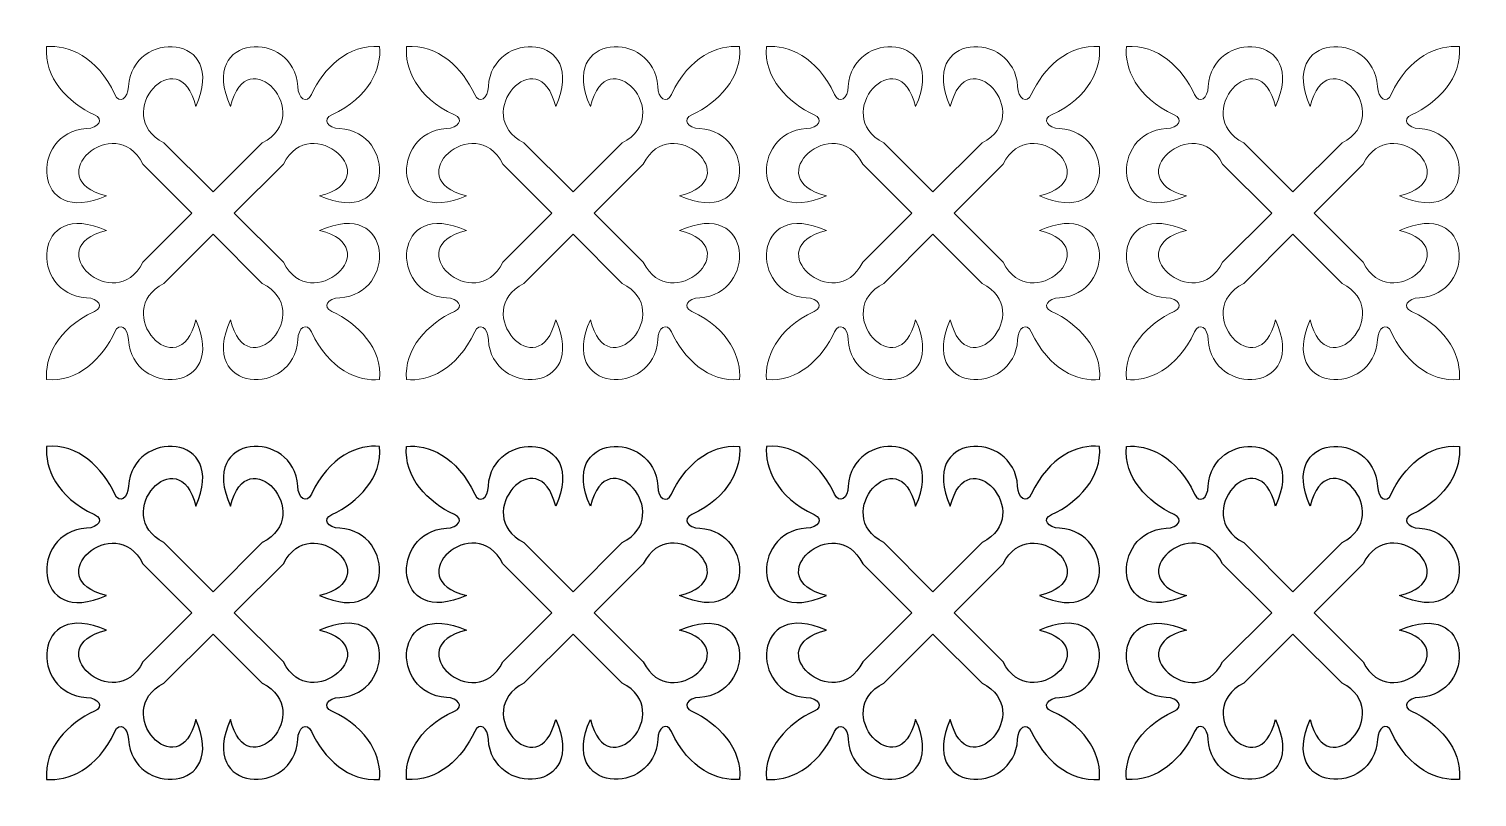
# Model space of a CAD drawing. Header units: centimetres. Extents: x -41.7 to 41.7, y -22.1 to 22.1.
import ezdxf

# ---------------------------------------------------------------- set-up
doc = ezdxf.new("R2010")
doc.units = ezdxf.units.CM
doc.header["$MEASUREMENT"] = 0
doc.layers.add('layer 1', color=7, linetype='Continuous')

msp = doc.modelspace()

# ---------------------------------------------------------------- linework, layer by layer
at = {"layer": 'layer 1', "color": 242, "lineweight": 9}
for points in [[(-29.85417, 11.50002), (-29.85417, 11.50002), (-27.02673, 14.32744), (-27.02673, 14.32744), (-27.02673, 14.32744), (-25.43104, 17.47958), (-20.97193, 13.46371), (-24.9398, 12.49839), (-24.9398, 12.49839), (-20.65451, 10.57517), (-20.47275, 16.16309), (-23.78297, 16.37421), (-23.78297, 16.37421), (-24.48409, 16.38012), (-24.81155, 16.90123), (-24.24005, 17.16021), (-24.24005, 17.16021), (-22.0504, 18.1611), (-21.37471, 19.87691), (-21.48987, 21.08126), (-21.48987, 21.08126), (-23.27864, 21.25217), (-24.72289, 19.8363), (-25.41092, 18.33108), (-25.41092, 18.33108), (-25.6699, 17.75958), (-26.19101, 18.08704), (-26.19692, 18.78816), (-26.19692, 18.78816), (-26.40804, 22.09837), (-31.99596, 21.91662), (-30.07274, 17.63133), (-30.07274, 17.63133), (-29.10742, 21.5992), (-25.09155, 17.14009), (-28.24369, 15.5444), (-28.24369, 15.5444), (-28.24369, 15.5444), (-31.07112, 12.71699), (-31.07112, 12.71699), (-31.07112, 12.71699), (-31.07112, 12.71699), (-33.89852, 15.54443), (-33.89852, 15.54443), (-33.89852, 15.54443), (-37.05066, 17.14012), (-33.03479, 21.59923), (-32.06947, 17.63136), (-32.06947, 17.63136), (-30.14625, 21.91665), (-35.73417, 22.09841), (-35.94529, 18.78819), (-35.94529, 18.78819), (-35.9512, 18.08707), (-36.47231, 17.75961), (-36.73129, 18.33111), (-36.73129, 18.33111), (-37.73217, 20.52076), (-39.44799, 21.19645), (-40.65234, 21.08129), (-40.65234, 21.08129), (-40.82325, 19.29251), (-39.40738, 17.84827), (-37.90216, 17.16024), (-37.90216, 17.16024), (-37.33066, 16.90126), (-37.65812, 16.38015), (-38.35924, 16.37424), (-38.35924, 16.37424), (-41.66945, 16.16312), (-41.4877, 10.5752), (-37.20241, 12.49842), (-37.20241, 12.49842), (-41.17028, 13.46374), (-36.71117, 17.47961), (-35.11548, 14.32747), (-35.11548, 14.32747), (-35.11548, 14.32747), (-32.28809, 11.50005), (-32.28809, 11.50005), (-32.28809, 11.50005), (-32.28809, 11.50005), (-35.1155, 8.67264), (-35.1155, 8.67264), (-35.1155, 8.67264), (-36.71119, 5.52049), (-41.1703, 9.53637), (-37.20243, 10.50169), (-37.20243, 10.50169), (-41.48772, 12.4249), (-41.66948, 6.83699), (-38.35926, 6.62587), (-38.35926, 6.62587), (-37.65813, 6.61996), (-37.33068, 6.09884), (-37.90218, 5.83987), (-37.90218, 5.83987), (-40.09183, 4.83899), (-40.76752, 3.12317), (-40.65236, 1.91882), (-40.65236, 1.91882), (-38.86358, 1.74791), (-37.41934, 3.16378), (-36.73131, 4.669), (-36.73131, 4.669), (-36.47233, 5.24049), (-35.95121, 4.91304), (-35.94531, 4.21192), (-35.94531, 4.21192), (-35.73419, 0.90171), (-30.14627, 1.08346), (-32.06949, 5.36875), (-32.06949, 5.36875), (-33.03481, 1.40088), (-37.05068, 5.85998), (-33.89854, 7.45568), (-33.89854, 7.45568), (-33.89854, 7.45568), (-31.07113, 10.28306), (-31.07113, 10.28306), (-31.07113, 10.28306), (-31.07113, 10.28306), (-28.24372, 7.45566), (-28.24372, 7.45566), (-28.24372, 7.45566), (-25.09158, 5.85997), (-29.10745, 1.40086), (-30.07277, 5.36873), (-30.07277, 5.36873), (-31.99599, 1.08344), (-26.40807, 0.90168), (-26.19695, 4.2119), (-26.19695, 4.2119), (-26.19104, 4.91302), (-25.66993, 5.24048), (-25.41095, 4.66898), (-25.41095, 4.66898), (-24.41007, 2.47933), (-22.69425, 1.80364), (-21.4899, 1.9188), (-21.4899, 1.9188), (-21.31899, 3.70758), (-22.73486, 5.15182), (-24.24008, 5.83985), (-24.24008, 5.83985), (-24.81158, 6.09883), (-24.48412, 6.61994), (-23.783, 6.62585), (-23.783, 6.62585), (-20.47279, 6.83697), (-20.65454, 12.42489), (-24.93983, 10.50167), (-24.93983, 10.50167), (-20.97196, 9.53635), (-25.43107, 5.52048), (-27.02676, 8.67262), (-27.02676, 8.67262), (-27.02676, 8.67262), (-29.85417, 11.50002), (-29.85417, 11.50002)], [(-11.57399, 11.50002), (-11.57399, 11.50002), (-14.40143, 14.32744), (-14.40143, 14.32744), (-14.40143, 14.32744), (-15.99712, 17.47958), (-20.45623, 13.46371), (-16.48836, 12.49839), (-16.48836, 12.49839), (-20.77365, 10.57517), (-20.95541, 16.16309), (-17.64519, 16.37421), (-17.64519, 16.37421), (-16.94407, 16.38012), (-16.61661, 16.90123), (-17.18811, 17.16021), (-17.18811, 17.16021), (-19.37776, 18.1611), (-20.05345, 19.87691), (-19.93829, 21.08126), (-19.93829, 21.08126), (-18.14952, 21.25217), (-16.70527, 19.8363), (-16.01724, 18.33108), (-16.01724, 18.33108), (-15.75826, 17.75958), (-15.23715, 18.08704), (-15.23124, 18.78816), (-15.23124, 18.78816), (-15.02012, 22.09837), (-9.4322, 21.91662), (-11.35542, 17.63133), (-11.35542, 17.63133), (-12.32074, 21.5992), (-16.33661, 17.14009), (-13.18447, 15.5444), (-13.18447, 15.5444), (-13.18447, 15.5444), (-10.35704, 12.71699), (-10.35704, 12.71699), (-10.35704, 12.71699), (-10.35704, 12.71699), (-7.52964, 15.54443), (-7.52964, 15.54443), (-7.52964, 15.54443), (-4.3775, 17.14012), (-8.39337, 21.59923), (-9.35869, 17.63136), (-9.35869, 17.63136), (-11.28191, 21.91665), (-5.69399, 22.09841), (-5.48287, 18.78819), (-5.48287, 18.78819), (-5.47696, 18.08707), (-4.95585, 17.75961), (-4.69687, 18.33111), (-4.69687, 18.33111), (-3.69599, 20.52076), (-1.98017, 21.19645), (-0.77582, 21.08129), (-0.77582, 21.08129), (-0.60491, 19.29251), (-2.02078, 17.84827), (-3.526, 17.16024), (-3.526, 17.16024), (-4.0975, 16.90126), (-3.77004, 16.38015), (-3.06892, 16.37424), (-3.06892, 16.37424), (0.24129, 16.16312), (0.05954, 10.5752), (-4.22575, 12.49842), (-4.22575, 12.49842), (-0.25788, 13.46374), (-4.71699, 17.47961), (-6.31268, 14.32747), (-6.31268, 14.32747), (-6.31268, 14.32747), (-9.14007, 11.50005), (-9.14007, 11.50005), (-9.14007, 11.50005), (-9.14007, 11.50005), (-6.31266, 8.67264), (-6.31266, 8.67264), (-6.31266, 8.67264), (-4.71697, 5.52049), (-0.25786, 9.53637), (-4.22573, 10.50169), (-4.22573, 10.50169), (0.05956, 12.4249), (0.24132, 6.83699), (-3.0689, 6.62587), (-3.0689, 6.62587), (-3.77003, 6.61996), (-4.09748, 6.09884), (-3.52598, 5.83987), (-3.52598, 5.83987), (-1.33633, 4.83899), (-0.66064, 3.12317), (-0.7758, 1.91882), (-0.7758, 1.91882), (-2.56458, 1.74791), (-4.00882, 3.16378), (-4.69685, 4.669), (-4.69685, 4.669), (-4.95583, 5.24049), (-5.47695, 4.91304), (-5.48285, 4.21192), (-5.48285, 4.21192), (-5.69397, 0.90171), (-11.28189, 1.08346), (-9.35867, 5.36875), (-9.35867, 5.36875), (-8.39335, 1.40088), (-4.37748, 5.85998), (-7.52962, 7.45568), (-7.52962, 7.45568), (-7.52962, 7.45568), (-10.35703, 10.28306), (-10.35703, 10.28306), (-10.35703, 10.28306), (-10.35703, 10.28306), (-13.18444, 7.45566), (-13.18444, 7.45566), (-13.18444, 7.45566), (-16.33658, 5.85997), (-12.32071, 1.40086), (-11.35539, 5.36873), (-11.35539, 5.36873), (-9.43217, 1.08344), (-15.02009, 0.90168), (-15.23121, 4.2119), (-15.23121, 4.2119), (-15.23712, 4.91302), (-15.75823, 5.24048), (-16.01721, 4.66898), (-16.01721, 4.66898), (-17.01809, 2.47933), (-18.73391, 1.80364), (-19.93826, 1.9188), (-19.93826, 1.9188), (-20.10917, 3.70758), (-18.6933, 5.15182), (-17.18808, 5.83985), (-17.18808, 5.83985), (-16.61658, 6.09883), (-16.94404, 6.61994), (-17.64516, 6.62585), (-17.64516, 6.62585), (-20.95537, 6.83697), (-20.77362, 12.42489), (-16.48833, 10.50167), (-16.48833, 10.50167), (-20.4562, 9.53635), (-15.99709, 5.52048), (-14.4014, 8.67262), (-14.4014, 8.67262), (-14.4014, 8.67262), (-11.57399, 11.50002), (-11.57399, 11.50002)], [(11.57399, 11.50002), (11.57399, 11.50002), (14.40143, 14.32744), (14.40143, 14.32744), (14.40143, 14.32744), (15.99712, 17.47958), (20.45623, 13.46371), (16.48836, 12.49839), (16.48836, 12.49839), (20.77365, 10.57517), (20.95541, 16.16309), (17.64519, 16.37421), (17.64519, 16.37421), (16.94407, 16.38012), (16.61661, 16.90123), (17.18811, 17.16021), (17.18811, 17.16021), (19.37776, 18.1611), (20.05345, 19.87691), (19.93829, 21.08126), (19.93829, 21.08126), (18.14952, 21.25217), (16.70527, 19.8363), (16.01724, 18.33108), (16.01724, 18.33108), (15.75826, 17.75958), (15.23715, 18.08704), (15.23124, 18.78816), (15.23124, 18.78816), (15.02012, 22.09837), (9.4322, 21.91662), (11.35542, 17.63133), (11.35542, 17.63133), (12.32074, 21.5992), (16.33661, 17.14009), (13.18447, 15.5444), (13.18447, 15.5444), (13.18447, 15.5444), (10.35704, 12.71699), (10.35704, 12.71699), (10.35704, 12.71699), (10.35704, 12.71699), (7.52964, 15.54443), (7.52964, 15.54443), (7.52964, 15.54443), (4.3775, 17.14012), (8.39337, 21.59923), (9.35869, 17.63136), (9.35869, 17.63136), (11.28191, 21.91665), (5.69399, 22.09841), (5.48287, 18.78819), (5.48287, 18.78819), (5.47696, 18.08707), (4.95585, 17.75961), (4.69687, 18.33111), (4.69687, 18.33111), (3.69599, 20.52076), (1.98017, 21.19645), (0.77582, 21.08129), (0.77582, 21.08129), (0.60491, 19.29251), (2.02078, 17.84827), (3.526, 17.16024), (3.526, 17.16024), (4.0975, 16.90126), (3.77004, 16.38015), (3.06892, 16.37424), (3.06892, 16.37424), (-0.24129, 16.16312), (-0.05954, 10.5752), (4.22575, 12.49842), (4.22575, 12.49842), (0.25788, 13.46374), (4.71699, 17.47961), (6.31268, 14.32747), (6.31268, 14.32747), (6.31268, 14.32747), (9.14007, 11.50005), (9.14007, 11.50005), (9.14007, 11.50005), (9.14007, 11.50005), (6.31266, 8.67264), (6.31266, 8.67264), (6.31266, 8.67264), (4.71697, 5.52049), (0.25786, 9.53637), (4.22573, 10.50169), (4.22573, 10.50169), (-0.05956, 12.4249), (-0.24132, 6.83699), (3.0689, 6.62587), (3.0689, 6.62587), (3.77003, 6.61996), (4.09748, 6.09884), (3.52598, 5.83987), (3.52598, 5.83987), (1.33633, 4.83899), (0.66064, 3.12317), (0.7758, 1.91882), (0.7758, 1.91882), (2.56458, 1.74791), (4.00882, 3.16378), (4.69685, 4.669), (4.69685, 4.669), (4.95583, 5.24049), (5.47695, 4.91304), (5.48285, 4.21192), (5.48285, 4.21192), (5.69397, 0.90171), (11.28189, 1.08346), (9.35867, 5.36875), (9.35867, 5.36875), (8.39335, 1.40088), (4.37748, 5.85998), (7.52962, 7.45568), (7.52962, 7.45568), (7.52962, 7.45568), (10.35703, 10.28306), (10.35703, 10.28306), (10.35703, 10.28306), (10.35703, 10.28306), (13.18444, 7.45566), (13.18444, 7.45566), (13.18444, 7.45566), (16.33658, 5.85997), (12.32071, 1.40086), (11.35539, 5.36873), (11.35539, 5.36873), (9.43217, 1.08344), (15.02009, 0.90168), (15.23121, 4.2119), (15.23121, 4.2119), (15.23712, 4.91302), (15.75823, 5.24048), (16.01721, 4.66898), (16.01721, 4.66898), (17.01809, 2.47933), (18.73391, 1.80364), (19.93826, 1.9188), (19.93826, 1.9188), (20.10917, 3.70758), (18.6933, 5.15182), (17.18808, 5.83985), (17.18808, 5.83985), (16.61658, 6.09883), (16.94404, 6.61994), (17.64516, 6.62585), (17.64516, 6.62585), (20.95537, 6.83697), (20.77362, 12.42489), (16.48833, 10.50167), (16.48833, 10.50167), (20.4562, 9.53635), (15.99709, 5.52048), (14.4014, 8.67262), (14.4014, 8.67262), (14.4014, 8.67262), (11.57399, 11.50002), (11.57399, 11.50002)], [(29.85417, 11.50002), (29.85417, 11.50002), (27.02673, 14.32744), (27.02673, 14.32744), (27.02673, 14.32744), (25.43104, 17.47958), (20.97193, 13.46371), (24.9398, 12.49839), (24.9398, 12.49839), (20.65451, 10.57517), (20.47275, 16.16309), (23.78297, 16.37421), (23.78297, 16.37421), (24.48409, 16.38012), (24.81155, 16.90123), (24.24005, 17.16021), (24.24005, 17.16021), (22.0504, 18.1611), (21.37471, 19.87691), (21.48987, 21.08126), (21.48987, 21.08126), (23.27864, 21.25217), (24.72289, 19.8363), (25.41092, 18.33108), (25.41092, 18.33108), (25.6699, 17.75958), (26.19101, 18.08704), (26.19692, 18.78816), (26.19692, 18.78816), (26.40804, 22.09837), (31.99596, 21.91662), (30.07274, 17.63133), (30.07274, 17.63133), (29.10742, 21.5992), (25.09155, 17.14009), (28.24369, 15.5444), (28.24369, 15.5444), (28.24369, 15.5444), (31.07112, 12.71699), (31.07112, 12.71699), (31.07112, 12.71699), (31.07112, 12.71699), (33.89852, 15.54443), (33.89852, 15.54443), (33.89852, 15.54443), (37.05066, 17.14012), (33.03479, 21.59923), (32.06947, 17.63136), (32.06947, 17.63136), (30.14625, 21.91665), (35.73417, 22.09841), (35.94529, 18.78819), (35.94529, 18.78819), (35.9512, 18.08707), (36.47231, 17.75961), (36.73129, 18.33111), (36.73129, 18.33111), (37.73217, 20.52076), (39.44799, 21.19645), (40.65234, 21.08129), (40.65234, 21.08129), (40.82325, 19.29251), (39.40738, 17.84827), (37.90216, 17.16024), (37.90216, 17.16024), (37.33066, 16.90126), (37.65812, 16.38015), (38.35924, 16.37424), (38.35924, 16.37424), (41.66945, 16.16312), (41.4877, 10.5752), (37.20241, 12.49842), (37.20241, 12.49842), (41.17028, 13.46374), (36.71117, 17.47961), (35.11548, 14.32747), (35.11548, 14.32747), (35.11548, 14.32747), (32.28809, 11.50005), (32.28809, 11.50005), (32.28809, 11.50005), (32.28809, 11.50005), (35.1155, 8.67264), (35.1155, 8.67264), (35.1155, 8.67264), (36.71119, 5.52049), (41.1703, 9.53637), (37.20243, 10.50169), (37.20243, 10.50169), (41.48772, 12.4249), (41.66948, 6.83699), (38.35926, 6.62587), (38.35926, 6.62587), (37.65813, 6.61996), (37.33068, 6.09884), (37.90218, 5.83987), (37.90218, 5.83987), (40.09183, 4.83899), (40.76752, 3.12317), (40.65236, 1.91882), (40.65236, 1.91882), (38.86358, 1.74791), (37.41934, 3.16378), (36.73131, 4.669), (36.73131, 4.669), (36.47233, 5.24049), (35.95121, 4.91304), (35.94531, 4.21192), (35.94531, 4.21192), (35.73419, 0.90171), (30.14627, 1.08346), (32.06949, 5.36875), (32.06949, 5.36875), (33.03481, 1.40088), (37.05068, 5.85998), (33.89854, 7.45568), (33.89854, 7.45568), (33.89854, 7.45568), (31.07113, 10.28306), (31.07113, 10.28306), (31.07113, 10.28306), (31.07113, 10.28306), (28.24372, 7.45566), (28.24372, 7.45566), (28.24372, 7.45566), (25.09158, 5.85997), (29.10745, 1.40086), (30.07277, 5.36873), (30.07277, 5.36873), (31.99599, 1.08344), (26.40807, 0.90168), (26.19695, 4.2119), (26.19695, 4.2119), (26.19104, 4.91302), (25.66993, 5.24048), (25.41095, 4.66898), (25.41095, 4.66898), (24.41007, 2.47933), (22.69425, 1.80364), (21.4899, 1.9188), (21.4899, 1.9188), (21.31899, 3.70758), (22.73486, 5.15182), (24.24008, 5.83985), (24.24008, 5.83985), (24.81158, 6.09883), (24.48412, 6.61994), (23.783, 6.62585), (23.783, 6.62585), (20.47279, 6.83697), (20.65454, 12.42489), (24.93983, 10.50167), (24.93983, 10.50167), (20.97196, 9.53635), (25.43107, 5.52048), (27.02676, 8.67262), (27.02676, 8.67262), (27.02676, 8.67262), (29.85417, 11.50002), (29.85417, 11.50002)]]:
    msp.add_open_spline(points, degree=3, knots=[0, 0, 0, 0, 0.02439024, 0.02439024, 0.02439024, 0.02439024, 0.04878049, 0.04878049, 0.04878049, 0.04878049, 0.07317073, 0.07317073, 0.07317073, 0.07317073, 0.09756098, 0.09756098, 0.09756098, 0.09756098, 0.12195122, 0.12195122, 0.12195122, 0.12195122, 0.14634146, 0.14634146, 0.14634146, 0.14634146, 0.17073171, 0.17073171, 0.17073171, 0.17073171, 0.19512195, 0.19512195, 0.19512195, 0.19512195, 0.2195122, 0.2195122, 0.2195122, 0.2195122, 0.24390244, 0.24390244, 0.24390244, 0.24390244, 0.26829268, 0.26829268, 0.26829268, 0.26829268, 0.29268293, 0.29268293, 0.29268293, 0.29268293, 0.31707317, 0.31707317, 0.31707317, 0.31707317, 0.34146341, 0.34146341, 0.34146341, 0.34146341, 0.36585366, 0.36585366, 0.36585366, 0.36585366, 0.3902439, 0.3902439, 0.3902439, 0.3902439, 0.41463415, 0.41463415, 0.41463415, 0.41463415, 0.43902439, 0.43902439, 0.43902439, 0.43902439, 0.46341463, 0.46341463, 0.46341463, 0.46341463, 0.48780488, 0.48780488, 0.48780488, 0.48780488, 0.51219512, 0.51219512, 0.51219512, 0.51219512, 0.53658537, 0.53658537, 0.53658537, 0.53658537, 0.56097561, 0.56097561, 0.56097561, 0.56097561, 0.58536585, 0.58536585, 0.58536585, 0.58536585, 0.6097561, 0.6097561, 0.6097561, 0.6097561, 0.63414634, 0.63414634, 0.63414634, 0.63414634, 0.65853659, 0.65853659, 0.65853659, 0.65853659, 0.68292683, 0.68292683, 0.68292683, 0.68292683, 0.70731707, 0.70731707, 0.70731707, 0.70731707, 0.73170732, 0.73170732, 0.73170732, 0.73170732, 0.75609756, 0.75609756, 0.75609756, 0.75609756, 0.7804878, 0.7804878, 0.7804878, 0.7804878, 0.80487805, 0.80487805, 0.80487805, 0.80487805, 0.82926829, 0.82926829, 0.82926829, 0.82926829, 0.85365854, 0.85365854, 0.85365854, 0.85365854, 0.87804878, 0.87804878, 0.87804878, 0.87804878, 0.90243902, 0.90243902, 0.90243902, 0.90243902, 0.92682927, 0.92682927, 0.92682927, 0.92682927, 0.95121951, 0.95121951, 0.95121951, 0.95121951, 1, 1, 1, 1], dxfattribs=at)
at = {"layer": 'layer 1', "color": 242}
for points in [[(-29.85417, -11.50002), (-29.85417, -11.50002), (-27.02673, -14.32744), (-27.02673, -14.32744), (-27.02673, -14.32744), (-25.43104, -17.47958), (-20.97193, -13.46371), (-24.9398, -12.49839), (-24.9398, -12.49839), (-20.65451, -10.57517), (-20.47275, -16.16309), (-23.78297, -16.37421), (-23.78297, -16.37421), (-24.48409, -16.38012), (-24.81155, -16.90123), (-24.24005, -17.16021), (-24.24005, -17.16021), (-22.0504, -18.1611), (-21.37471, -19.87691), (-21.48987, -21.08126), (-21.48987, -21.08126), (-23.27864, -21.25217), (-24.72289, -19.8363), (-25.41092, -18.33108), (-25.41092, -18.33108), (-25.6699, -17.75958), (-26.19101, -18.08704), (-26.19692, -18.78816), (-26.19692, -18.78816), (-26.40804, -22.09837), (-31.99596, -21.91662), (-30.07274, -17.63133), (-30.07274, -17.63133), (-29.10742, -21.5992), (-25.09155, -17.14009), (-28.24369, -15.5444), (-28.24369, -15.5444), (-28.24369, -15.5444), (-31.07112, -12.71699), (-31.07112, -12.71699), (-31.07112, -12.71699), (-31.07112, -12.71699), (-33.89852, -15.54443), (-33.89852, -15.54443), (-33.89852, -15.54443), (-37.05066, -17.14012), (-33.03479, -21.59923), (-32.06947, -17.63136), (-32.06947, -17.63136), (-30.14625, -21.91665), (-35.73417, -22.09841), (-35.94529, -18.78819), (-35.94529, -18.78819), (-35.9512, -18.08707), (-36.47231, -17.75961), (-36.73129, -18.33111), (-36.73129, -18.33111), (-37.73217, -20.52076), (-39.44799, -21.19645), (-40.65234, -21.08129), (-40.65234, -21.08129), (-40.82325, -19.29251), (-39.40738, -17.84827), (-37.90216, -17.16024), (-37.90216, -17.16024), (-37.33066, -16.90126), (-37.65812, -16.38015), (-38.35924, -16.37424), (-38.35924, -16.37424), (-41.66945, -16.16312), (-41.4877, -10.5752), (-37.20241, -12.49842), (-37.20241, -12.49842), (-41.17028, -13.46374), (-36.71117, -17.47961), (-35.11548, -14.32747), (-35.11548, -14.32747), (-35.11548, -14.32747), (-32.28809, -11.50005), (-32.28809, -11.50005), (-32.28809, -11.50005), (-32.28809, -11.50005), (-35.1155, -8.67264), (-35.1155, -8.67264), (-35.1155, -8.67264), (-36.71119, -5.52049), (-41.1703, -9.53637), (-37.20243, -10.50169), (-37.20243, -10.50169), (-41.48772, -12.4249), (-41.66948, -6.83699), (-38.35926, -6.62587), (-38.35926, -6.62587), (-37.65813, -6.61996), (-37.33068, -6.09884), (-37.90218, -5.83987), (-37.90218, -5.83987), (-40.09183, -4.83899), (-40.76752, -3.12317), (-40.65236, -1.91882), (-40.65236, -1.91882), (-38.86358, -1.74791), (-37.41934, -3.16378), (-36.73131, -4.669), (-36.73131, -4.669), (-36.47233, -5.24049), (-35.95121, -4.91304), (-35.94531, -4.21192), (-35.94531, -4.21192), (-35.73419, -0.90171), (-30.14627, -1.08346), (-32.06949, -5.36875), (-32.06949, -5.36875), (-33.03481, -1.40088), (-37.05068, -5.85998), (-33.89854, -7.45568), (-33.89854, -7.45568), (-33.89854, -7.45568), (-31.07113, -10.28306), (-31.07113, -10.28306), (-31.07113, -10.28306), (-31.07113, -10.28306), (-28.24372, -7.45566), (-28.24372, -7.45566), (-28.24372, -7.45566), (-25.09158, -5.85997), (-29.10745, -1.40086), (-30.07277, -5.36873), (-30.07277, -5.36873), (-31.99599, -1.08344), (-26.40807, -0.90168), (-26.19695, -4.2119), (-26.19695, -4.2119), (-26.19104, -4.91302), (-25.66993, -5.24048), (-25.41095, -4.66898), (-25.41095, -4.66898), (-24.41007, -2.47933), (-22.69425, -1.80364), (-21.4899, -1.9188), (-21.4899, -1.9188), (-21.31899, -3.70758), (-22.73486, -5.15182), (-24.24008, -5.83985), (-24.24008, -5.83985), (-24.81158, -6.09883), (-24.48412, -6.61994), (-23.783, -6.62585), (-23.783, -6.62585), (-20.47279, -6.83697), (-20.65454, -12.42489), (-24.93983, -10.50167), (-24.93983, -10.50167), (-20.97196, -9.53635), (-25.43107, -5.52048), (-27.02676, -8.67262), (-27.02676, -8.67262), (-27.02676, -8.67262), (-29.85417, -11.50002), (-29.85417, -11.50002)], [(-11.57399, -11.50002), (-11.57399, -11.50002), (-14.40143, -14.32744), (-14.40143, -14.32744), (-14.40143, -14.32744), (-15.99712, -17.47958), (-20.45623, -13.46371), (-16.48836, -12.49839), (-16.48836, -12.49839), (-20.77365, -10.57517), (-20.95541, -16.16309), (-17.64519, -16.37421), (-17.64519, -16.37421), (-16.94407, -16.38012), (-16.61661, -16.90123), (-17.18811, -17.16021), (-17.18811, -17.16021), (-19.37776, -18.1611), (-20.05345, -19.87691), (-19.93829, -21.08126), (-19.93829, -21.08126), (-18.14952, -21.25217), (-16.70527, -19.8363), (-16.01724, -18.33108), (-16.01724, -18.33108), (-15.75826, -17.75958), (-15.23715, -18.08704), (-15.23124, -18.78816), (-15.23124, -18.78816), (-15.02012, -22.09837), (-9.4322, -21.91662), (-11.35542, -17.63133), (-11.35542, -17.63133), (-12.32074, -21.5992), (-16.33661, -17.14009), (-13.18447, -15.5444), (-13.18447, -15.5444), (-13.18447, -15.5444), (-10.35704, -12.71699), (-10.35704, -12.71699), (-10.35704, -12.71699), (-10.35704, -12.71699), (-7.52964, -15.54443), (-7.52964, -15.54443), (-7.52964, -15.54443), (-4.3775, -17.14012), (-8.39337, -21.59923), (-9.35869, -17.63136), (-9.35869, -17.63136), (-11.28191, -21.91665), (-5.69399, -22.09841), (-5.48287, -18.78819), (-5.48287, -18.78819), (-5.47696, -18.08707), (-4.95585, -17.75961), (-4.69687, -18.33111), (-4.69687, -18.33111), (-3.69599, -20.52076), (-1.98017, -21.19645), (-0.77582, -21.08129), (-0.77582, -21.08129), (-0.60491, -19.29251), (-2.02078, -17.84827), (-3.526, -17.16024), (-3.526, -17.16024), (-4.0975, -16.90126), (-3.77004, -16.38015), (-3.06892, -16.37424), (-3.06892, -16.37424), (0.24129, -16.16312), (0.05954, -10.5752), (-4.22575, -12.49842), (-4.22575, -12.49842), (-0.25788, -13.46374), (-4.71699, -17.47961), (-6.31268, -14.32747), (-6.31268, -14.32747), (-6.31268, -14.32747), (-9.14007, -11.50005), (-9.14007, -11.50005), (-9.14007, -11.50005), (-9.14007, -11.50005), (-6.31266, -8.67264), (-6.31266, -8.67264), (-6.31266, -8.67264), (-4.71697, -5.52049), (-0.25786, -9.53637), (-4.22573, -10.50169), (-4.22573, -10.50169), (0.05956, -12.4249), (0.24132, -6.83699), (-3.0689, -6.62587), (-3.0689, -6.62587), (-3.77003, -6.61996), (-4.09748, -6.09884), (-3.52598, -5.83987), (-3.52598, -5.83987), (-1.33633, -4.83899), (-0.66064, -3.12317), (-0.7758, -1.91882), (-0.7758, -1.91882), (-2.56458, -1.74791), (-4.00882, -3.16378), (-4.69685, -4.669), (-4.69685, -4.669), (-4.95583, -5.24049), (-5.47695, -4.91304), (-5.48285, -4.21192), (-5.48285, -4.21192), (-5.69397, -0.90171), (-11.28189, -1.08346), (-9.35867, -5.36875), (-9.35867, -5.36875), (-8.39335, -1.40088), (-4.37748, -5.85998), (-7.52962, -7.45568), (-7.52962, -7.45568), (-7.52962, -7.45568), (-10.35703, -10.28306), (-10.35703, -10.28306), (-10.35703, -10.28306), (-10.35703, -10.28306), (-13.18444, -7.45566), (-13.18444, -7.45566), (-13.18444, -7.45566), (-16.33658, -5.85997), (-12.32071, -1.40086), (-11.35539, -5.36873), (-11.35539, -5.36873), (-9.43217, -1.08344), (-15.02009, -0.90168), (-15.23121, -4.2119), (-15.23121, -4.2119), (-15.23712, -4.91302), (-15.75823, -5.24048), (-16.01721, -4.66898), (-16.01721, -4.66898), (-17.01809, -2.47933), (-18.73391, -1.80364), (-19.93826, -1.9188), (-19.93826, -1.9188), (-20.10917, -3.70758), (-18.6933, -5.15182), (-17.18808, -5.83985), (-17.18808, -5.83985), (-16.61658, -6.09883), (-16.94404, -6.61994), (-17.64516, -6.62585), (-17.64516, -6.62585), (-20.95537, -6.83697), (-20.77362, -12.42489), (-16.48833, -10.50167), (-16.48833, -10.50167), (-20.4562, -9.53635), (-15.99709, -5.52048), (-14.4014, -8.67262), (-14.4014, -8.67262), (-14.4014, -8.67262), (-11.57399, -11.50002), (-11.57399, -11.50002)], [(11.57399, -11.50002), (11.57399, -11.50002), (14.40143, -14.32744), (14.40143, -14.32744), (14.40143, -14.32744), (15.99712, -17.47958), (20.45623, -13.46371), (16.48836, -12.49839), (16.48836, -12.49839), (20.77365, -10.57517), (20.95541, -16.16309), (17.64519, -16.37421), (17.64519, -16.37421), (16.94407, -16.38012), (16.61661, -16.90123), (17.18811, -17.16021), (17.18811, -17.16021), (19.37776, -18.1611), (20.05345, -19.87691), (19.93829, -21.08126), (19.93829, -21.08126), (18.14952, -21.25217), (16.70527, -19.8363), (16.01724, -18.33108), (16.01724, -18.33108), (15.75826, -17.75958), (15.23715, -18.08704), (15.23124, -18.78816), (15.23124, -18.78816), (15.02012, -22.09837), (9.4322, -21.91662), (11.35542, -17.63133), (11.35542, -17.63133), (12.32074, -21.5992), (16.33661, -17.14009), (13.18447, -15.5444), (13.18447, -15.5444), (13.18447, -15.5444), (10.35704, -12.71699), (10.35704, -12.71699), (10.35704, -12.71699), (10.35704, -12.71699), (7.52964, -15.54443), (7.52964, -15.54443), (7.52964, -15.54443), (4.3775, -17.14012), (8.39337, -21.59923), (9.35869, -17.63136), (9.35869, -17.63136), (11.28191, -21.91665), (5.69399, -22.09841), (5.48287, -18.78819), (5.48287, -18.78819), (5.47696, -18.08707), (4.95585, -17.75961), (4.69687, -18.33111), (4.69687, -18.33111), (3.69599, -20.52076), (1.98017, -21.19645), (0.77582, -21.08129), (0.77582, -21.08129), (0.60491, -19.29251), (2.02078, -17.84827), (3.526, -17.16024), (3.526, -17.16024), (4.0975, -16.90126), (3.77004, -16.38015), (3.06892, -16.37424), (3.06892, -16.37424), (-0.24129, -16.16312), (-0.05954, -10.5752), (4.22575, -12.49842), (4.22575, -12.49842), (0.25788, -13.46374), (4.71699, -17.47961), (6.31268, -14.32747), (6.31268, -14.32747), (6.31268, -14.32747), (9.14007, -11.50005), (9.14007, -11.50005), (9.14007, -11.50005), (9.14007, -11.50005), (6.31266, -8.67264), (6.31266, -8.67264), (6.31266, -8.67264), (4.71697, -5.52049), (0.25786, -9.53637), (4.22573, -10.50169), (4.22573, -10.50169), (-0.05956, -12.4249), (-0.24132, -6.83699), (3.0689, -6.62587), (3.0689, -6.62587), (3.77003, -6.61996), (4.09748, -6.09884), (3.52598, -5.83987), (3.52598, -5.83987), (1.33633, -4.83899), (0.66064, -3.12317), (0.7758, -1.91882), (0.7758, -1.91882), (2.56458, -1.74791), (4.00882, -3.16378), (4.69685, -4.669), (4.69685, -4.669), (4.95583, -5.24049), (5.47695, -4.91304), (5.48285, -4.21192), (5.48285, -4.21192), (5.69397, -0.90171), (11.28189, -1.08346), (9.35867, -5.36875), (9.35867, -5.36875), (8.39335, -1.40088), (4.37748, -5.85998), (7.52962, -7.45568), (7.52962, -7.45568), (7.52962, -7.45568), (10.35703, -10.28306), (10.35703, -10.28306), (10.35703, -10.28306), (10.35703, -10.28306), (13.18444, -7.45566), (13.18444, -7.45566), (13.18444, -7.45566), (16.33658, -5.85997), (12.32071, -1.40086), (11.35539, -5.36873), (11.35539, -5.36873), (9.43217, -1.08344), (15.02009, -0.90168), (15.23121, -4.2119), (15.23121, -4.2119), (15.23712, -4.91302), (15.75823, -5.24048), (16.01721, -4.66898), (16.01721, -4.66898), (17.01809, -2.47933), (18.73391, -1.80364), (19.93826, -1.9188), (19.93826, -1.9188), (20.10917, -3.70758), (18.6933, -5.15182), (17.18808, -5.83985), (17.18808, -5.83985), (16.61658, -6.09883), (16.94404, -6.61994), (17.64516, -6.62585), (17.64516, -6.62585), (20.95537, -6.83697), (20.77362, -12.42489), (16.48833, -10.50167), (16.48833, -10.50167), (20.4562, -9.53635), (15.99709, -5.52048), (14.4014, -8.67262), (14.4014, -8.67262), (14.4014, -8.67262), (11.57399, -11.50002), (11.57399, -11.50002)], [(29.85417, -11.50002), (29.85417, -11.50002), (27.02673, -14.32744), (27.02673, -14.32744), (27.02673, -14.32744), (25.43104, -17.47958), (20.97193, -13.46371), (24.9398, -12.49839), (24.9398, -12.49839), (20.65451, -10.57517), (20.47275, -16.16309), (23.78297, -16.37421), (23.78297, -16.37421), (24.48409, -16.38012), (24.81155, -16.90123), (24.24005, -17.16021), (24.24005, -17.16021), (22.0504, -18.1611), (21.37471, -19.87691), (21.48987, -21.08126), (21.48987, -21.08126), (23.27864, -21.25217), (24.72289, -19.8363), (25.41092, -18.33108), (25.41092, -18.33108), (25.6699, -17.75958), (26.19101, -18.08704), (26.19692, -18.78816), (26.19692, -18.78816), (26.40804, -22.09837), (31.99596, -21.91662), (30.07274, -17.63133), (30.07274, -17.63133), (29.10742, -21.5992), (25.09155, -17.14009), (28.24369, -15.5444), (28.24369, -15.5444), (28.24369, -15.5444), (31.07112, -12.71699), (31.07112, -12.71699), (31.07112, -12.71699), (31.07112, -12.71699), (33.89852, -15.54443), (33.89852, -15.54443), (33.89852, -15.54443), (37.05066, -17.14012), (33.03479, -21.59923), (32.06947, -17.63136), (32.06947, -17.63136), (30.14625, -21.91665), (35.73417, -22.09841), (35.94529, -18.78819), (35.94529, -18.78819), (35.9512, -18.08707), (36.47231, -17.75961), (36.73129, -18.33111), (36.73129, -18.33111), (37.73217, -20.52076), (39.44799, -21.19645), (40.65234, -21.08129), (40.65234, -21.08129), (40.82325, -19.29251), (39.40738, -17.84827), (37.90216, -17.16024), (37.90216, -17.16024), (37.33066, -16.90126), (37.65812, -16.38015), (38.35924, -16.37424), (38.35924, -16.37424), (41.66945, -16.16312), (41.4877, -10.5752), (37.20241, -12.49842), (37.20241, -12.49842), (41.17028, -13.46374), (36.71117, -17.47961), (35.11548, -14.32747), (35.11548, -14.32747), (35.11548, -14.32747), (32.28809, -11.50005), (32.28809, -11.50005), (32.28809, -11.50005), (32.28809, -11.50005), (35.1155, -8.67264), (35.1155, -8.67264), (35.1155, -8.67264), (36.71119, -5.52049), (41.1703, -9.53637), (37.20243, -10.50169), (37.20243, -10.50169), (41.48772, -12.4249), (41.66948, -6.83699), (38.35926, -6.62587), (38.35926, -6.62587), (37.65813, -6.61996), (37.33068, -6.09884), (37.90218, -5.83987), (37.90218, -5.83987), (40.09183, -4.83899), (40.76752, -3.12317), (40.65236, -1.91882), (40.65236, -1.91882), (38.86358, -1.74791), (37.41934, -3.16378), (36.73131, -4.669), (36.73131, -4.669), (36.47233, -5.24049), (35.95121, -4.91304), (35.94531, -4.21192), (35.94531, -4.21192), (35.73419, -0.90171), (30.14627, -1.08346), (32.06949, -5.36875), (32.06949, -5.36875), (33.03481, -1.40088), (37.05068, -5.85998), (33.89854, -7.45568), (33.89854, -7.45568), (33.89854, -7.45568), (31.07113, -10.28306), (31.07113, -10.28306), (31.07113, -10.28306), (31.07113, -10.28306), (28.24372, -7.45566), (28.24372, -7.45566), (28.24372, -7.45566), (25.09158, -5.85997), (29.10745, -1.40086), (30.07277, -5.36873), (30.07277, -5.36873), (31.99599, -1.08344), (26.40807, -0.90168), (26.19695, -4.2119), (26.19695, -4.2119), (26.19104, -4.91302), (25.66993, -5.24048), (25.41095, -4.66898), (25.41095, -4.66898), (24.41007, -2.47933), (22.69425, -1.80364), (21.4899, -1.9188), (21.4899, -1.9188), (21.31899, -3.70758), (22.73486, -5.15182), (24.24008, -5.83985), (24.24008, -5.83985), (24.81158, -6.09883), (24.48412, -6.61994), (23.783, -6.62585), (23.783, -6.62585), (20.47279, -6.83697), (20.65454, -12.42489), (24.93983, -10.50167), (24.93983, -10.50167), (20.97196, -9.53635), (25.43107, -5.52048), (27.02676, -8.67262), (27.02676, -8.67262), (27.02676, -8.67262), (29.85417, -11.50002), (29.85417, -11.50002)]]:
    msp.add_open_spline(points, degree=3, knots=[0, 0, 0, 0, 0.02439024, 0.02439024, 0.02439024, 0.02439024, 0.04878049, 0.04878049, 0.04878049, 0.04878049, 0.07317073, 0.07317073, 0.07317073, 0.07317073, 0.09756098, 0.09756098, 0.09756098, 0.09756098, 0.12195122, 0.12195122, 0.12195122, 0.12195122, 0.14634146, 0.14634146, 0.14634146, 0.14634146, 0.17073171, 0.17073171, 0.17073171, 0.17073171, 0.19512195, 0.19512195, 0.19512195, 0.19512195, 0.2195122, 0.2195122, 0.2195122, 0.2195122, 0.24390244, 0.24390244, 0.24390244, 0.24390244, 0.26829268, 0.26829268, 0.26829268, 0.26829268, 0.29268293, 0.29268293, 0.29268293, 0.29268293, 0.31707317, 0.31707317, 0.31707317, 0.31707317, 0.34146341, 0.34146341, 0.34146341, 0.34146341, 0.36585366, 0.36585366, 0.36585366, 0.36585366, 0.3902439, 0.3902439, 0.3902439, 0.3902439, 0.41463415, 0.41463415, 0.41463415, 0.41463415, 0.43902439, 0.43902439, 0.43902439, 0.43902439, 0.46341463, 0.46341463, 0.46341463, 0.46341463, 0.48780488, 0.48780488, 0.48780488, 0.48780488, 0.51219512, 0.51219512, 0.51219512, 0.51219512, 0.53658537, 0.53658537, 0.53658537, 0.53658537, 0.56097561, 0.56097561, 0.56097561, 0.56097561, 0.58536585, 0.58536585, 0.58536585, 0.58536585, 0.6097561, 0.6097561, 0.6097561, 0.6097561, 0.63414634, 0.63414634, 0.63414634, 0.63414634, 0.65853659, 0.65853659, 0.65853659, 0.65853659, 0.68292683, 0.68292683, 0.68292683, 0.68292683, 0.70731707, 0.70731707, 0.70731707, 0.70731707, 0.73170732, 0.73170732, 0.73170732, 0.73170732, 0.75609756, 0.75609756, 0.75609756, 0.75609756, 0.7804878, 0.7804878, 0.7804878, 0.7804878, 0.80487805, 0.80487805, 0.80487805, 0.80487805, 0.82926829, 0.82926829, 0.82926829, 0.82926829, 0.85365854, 0.85365854, 0.85365854, 0.85365854, 0.87804878, 0.87804878, 0.87804878, 0.87804878, 0.90243902, 0.90243902, 0.90243902, 0.90243902, 0.92682927, 0.92682927, 0.92682927, 0.92682927, 0.95121951, 0.95121951, 0.95121951, 0.95121951, 1, 1, 1, 1], dxfattribs=at)

doc.saveas('drawing.dxf')
